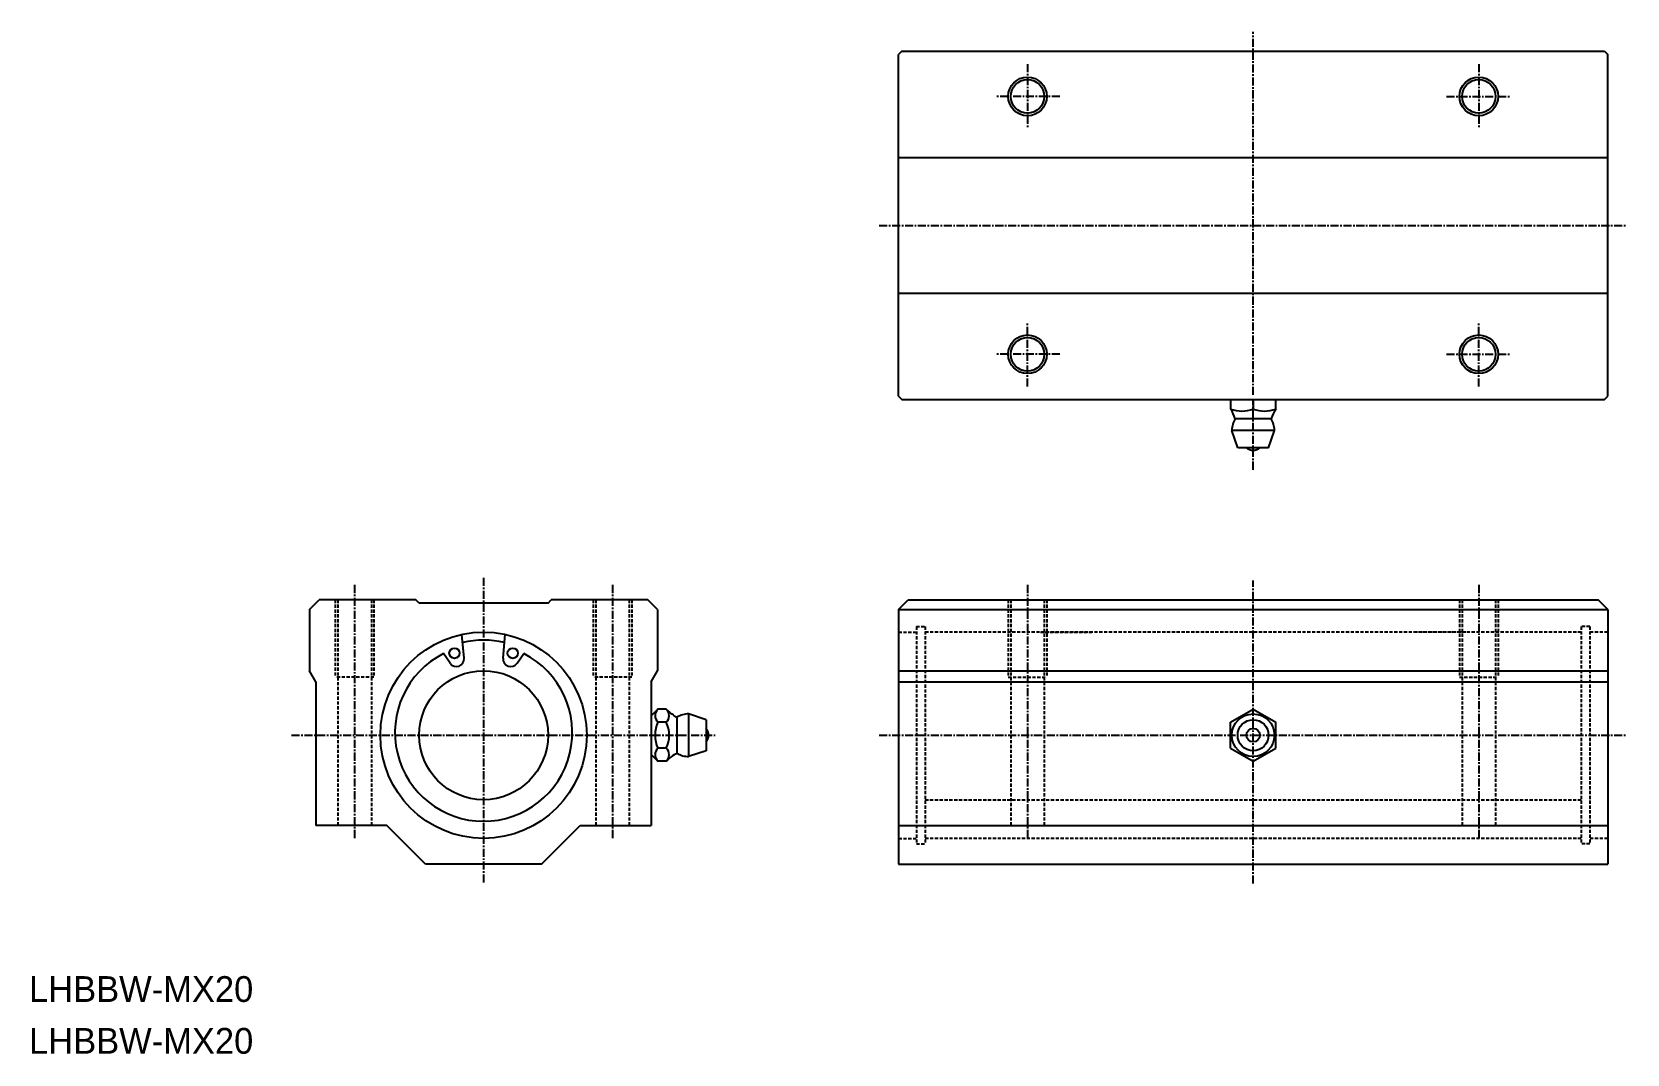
# Model space of a CAD drawing. Extents: x 421 to 668, y 4 to 163.
import ezdxf

# ---------------------------------------------------------------- set-up
doc = ezdxf.new("R2010")
doc.units = 0
doc.linetypes.add('CENTER', pattern=[2, 1.25, -0.25, 0.25, -0.25])
doc.linetypes.add('DASHED', pattern=[0.75, 0.5, -0.25])
doc.layers.get('0').update_dxf_attribs({"linetype": 'CONTINUOUS'})
doc.layers.add('CENTER', color=1, linetype='CENTER')

msp = doc.modelspace()

# ---------------------------------------------------------------- linework, layer by layer
at = {"color": 7, "linetype": 'CONTINUOUS'}
for p, q in [((555.86, 159.56), (555.36, 159.06)), ((555.36, 106.06), (555.36, 159.06)), ((555.86, 159.56), (664.86, 159.56)), ((664.86, 159.56), (665.36, 159.06)), ((665.36, 106.06), (665.36, 159.06)), ((555.36, 143.06), (665.36, 143.06)), ((555.36, 122.06), (665.36, 122.06)), ((555.36, 106.06), (555.86, 105.56)), ((555.86, 105.56), (664.86, 105.56)), ((606.86, 105.56), (606.86, 104.08)), ((610.36, 105.56), (610.36, 104.08)), ((613.86, 104.08), (613.86, 105.56)), ((664.86, 105.56), (665.36, 106.06)), ((613.16, 102.56), (607.56, 102.56)), ((607.96, 98.06), (607.06, 100.76)), ((613.66, 100.76), (607.06, 100.76)), ((612.76, 98.06), (613.66, 100.76)), ((609.31, 98.06), (607.96, 98.06)), ((611.41, 98.06), (609.31, 98.06)), ((612.76, 98.06), (611.41, 98.06)), ((463.99, 72.98), (465.49, 74.48)), ((480.49, 74.48), (465.49, 74.48)), ((480.99, 73.98), (480.49, 74.48)), ((500.99, 73.98), (501.49, 74.48)), ((516.49, 74.48), (501.49, 74.48)), ((517.99, 72.98), (516.49, 74.48)), ((555.36, 72.98), (556.86, 74.48)), ((556.86, 74.48), (663.86, 74.48)), ((665.36, 72.98), (663.86, 74.48)), ((463.99, 72.98), (463.99, 63.48)), ((500.99, 73.98), (480.99, 73.98)), ((517.99, 72.98), (517.99, 63.48)), ((555.36, 72.98), (555.36, 33.48)), ((555.36, 72.98), (665.36, 72.98)), ((665.36, 72.98), (665.36, 33.48)), ((487.97, 65.44), (487.64, 69.12)), ((494.01, 65.44), (494.33, 69.12)), ((485.79, 64.64), (484.75, 66.13)), ((496.18, 64.64), (497.23, 66.13)), ((464.99, 61.74), (463.99, 63.48)), ((516.99, 61.74), (517.99, 63.48)), ((555.36, 63.48), (665.36, 63.48)), ((464.99, 61.74), (464.99, 39.48)), ((516.99, 61.74), (516.99, 39.48)), ((555.36, 61.74), (665.36, 61.74)), ((606.86, 55.5), (610.36, 57.52)), ((610.36, 57.52), (613.86, 55.5)), ((606.86, 51.46), (606.86, 55.5)), ((613.86, 51.46), (613.86, 55.5)), ((606.86, 51.46), (610.36, 49.44)), ((610.36, 49.44), (613.86, 51.46)), ((475.99, 39.48), (464.99, 39.48)), ((481.99, 33.48), (475.99, 39.48)), ((499.99, 33.48), (505.99, 39.48)), ((505.99, 39.48), (516.99, 39.48)), ((555.36, 39.48), (665.36, 39.48)), ((499.99, 33.48), (481.99, 33.48)), ((555.36, 33.48), (665.36, 33.48))]:
    msp.add_line(p, q, dxfattribs=at)
at = {"color": 3, "linetype": 'DASHED'}
for p, q in [((467.99, 74.48), (467.99, 62.48)), ((468.39, 74.48), (468.39, 39.48)), ((473.59, 74.48), (473.59, 39.48)), ((473.99, 74.48), (473.99, 62.48)), ((507.99, 74.48), (507.99, 62.48)), ((508.39, 74.48), (508.39, 39.48)), ((513.59, 74.48), (513.59, 39.48)), ((513.99, 74.48), (513.99, 62.48)), ((572.36, 74.48), (572.36, 62.48)), ((572.76, 74.48), (572.76, 39.48)), ((577.96, 74.48), (577.96, 39.48)), ((578.36, 74.48), (578.36, 62.48)), ((642.36, 74.48), (642.36, 62.48)), ((642.76, 74.48), (642.76, 39.48)), ((647.96, 74.48), (647.96, 39.48)), ((648.36, 74.48), (648.36, 62.48)), ((555.36, 69.48), (558.13, 69.48)), ((558.13, 70.33), (559.48, 70.33)), ((558.13, 70.33), (558.13, 36.63)), ((559.48, 70.33), (559.48, 36.63)), ((661.24, 69.48), (559.48, 69.48)), ((661.24, 70.33), (661.24, 36.63)), ((662.59, 70.33), (661.24, 70.33)), ((662.59, 70.33), (662.59, 36.63)), ((665.36, 69.48), (662.59, 69.48)), ((473.99, 62.48), (467.99, 62.48)), ((513.99, 62.48), (507.99, 62.48)), ((559.48, 63.48), (661.24, 63.48)), ((572.36, 62.48), (578.36, 62.48)), ((642.36, 62.48), (648.36, 62.48)), ((559.48, 43.48), (661.24, 43.48)), ((555.36, 37.48), (558.13, 37.48)), ((661.24, 37.48), (559.48, 37.48)), ((665.36, 37.48), (662.59, 37.48)), ((558.13, 36.63), (559.48, 36.63)), ((662.59, 36.63), (661.24, 36.63))]:
    msp.add_line(p, q, dxfattribs=at)
at = {"color": 12, "linetype": 'CONTINUOUS'}
msp.add_line((476.74, 74.48), (476.74, 74.48), dxfattribs=at)
at = {"color": 12, "linetype": 'DASHED'}
for p, q in [((577.36, 69.48), (585.36, 69.48)), ((643.36, 69.48), (635.36, 69.48))]:
    msp.add_line(p, q, dxfattribs=at)
at = {"color": 7}
for p, q in [((518.03, 57.52), (516.99, 56.48)), ((519.33, 57.52), (518.03, 57.52)), ((519.33, 55.5), (518.03, 55.5)), ((520.99, 56.28), (520.99, 50.68)), ((525.49, 55.88), (522.79, 56.78)), ((522.79, 56.78), (522.79, 50.18)), ((525.49, 55.88), (525.49, 54.53)), ((525.49, 54.53), (525.49, 52.43)), ((525.49, 52.43), (525.49, 51.08)), ((516.99, 50.48), (518.03, 49.43)), ((519.33, 51.46), (518.03, 51.46)), ((525.49, 51.08), (522.79, 50.18)), ((519.33, 49.43), (518.03, 49.43))]:
    msp.add_line(p, q, dxfattribs=at)
at = {"color": 3, "linetype": 'CONTINUOUS'}
for centre in [(575.36, 152.56), (645.36, 152.56), (575.36, 112.56), (645.36, 112.56)]:
    msp.add_circle(centre, 3, dxfattribs=at)
at = {"color": 7, "linetype": 'CONTINUOUS'}
for centre, radius in [((575.36, 152.56), 2.6), ((645.36, 152.56), 2.6), ((575.36, 112.56), 2.6), ((645.36, 112.56), 2.6), ((490.99, 53.48), 16), ((486.47, 66.2), 0.8), ((495.51, 66.2), 0.8), ((490.99, 53.48), 10), ((610.36, 53.48), 3.3), ((610.36, 53.48), 2.4), ((610.36, 53.48), 1.05)]:
    msp.add_circle(centre, radius, dxfattribs=at)
for centre, radius, start, end in [((601.82, 100.84), 6, 16.69, 32.7324), ((608.61, 108.82), 5.06, 249.7455, 290.2545), ((608.61, 108.82), 5.06, 249.7455, 290.2545), ((612.11, 108.82), 5.06, 249.7455, 290.2545), ((612.11, 108.82), 5.06, 249.7455, 290.2545), ((618.91, 100.84), 6, 147.2676, 163.31), ((610.55, 100.76), 3.49, 148.9518, 180), ((610.17, 100.76), 3.49, 0, 31.0482), ((610.36, 99.24), 1.57, 228.2478, 311.7522), ((490.99, 53.48), 14.75, 77.3385, 102.6615), ((490.99, 53.88), 13.75, 116.9844, 63.0157), ((486.77, 65.33), 1.2, 214.9881, 5.0214), ((495.2, 65.33), 1.2, 174.9786, 325.0119)]:
    msp.add_arc(centre, radius, start, end, dxfattribs=at)
at = {"color": 7}
for centre, radius, start, end in [((518.94, 56.51), 1.36, 131.985, 228.0149), ((518.42, 56.51), 1.36, 311.9851, 48.015), ((523.7, 61.63), 6, 225.0047, 243.126), ((522.34, 53.48), 4.76, 154.8911, 205.1089), ((515.02, 53.48), 4.76, 334.8911, 25.1089), ((522.79, 53.29), 3.49, 90, 121.0482), ((524.31, 53.48), 1.57, 318.2478, 41.7522), ((518.94, 50.45), 1.36, 131.9851, 228.0149), ((518.42, 50.45), 1.36, 311.9851, 48.0149), ((523.7, 45.32), 6, 116.874, 136.757), ((522.79, 53.67), 3.49, 238.9518, 270)]:
    msp.add_arc(centre, radius, start, end, dxfattribs=at)
at = {"layer": 'CENTER', "color": 1, "linetype": 'CENTER'}
for p, q in [((610.36, 106.25), (610.36, 162.56)), ((575.36, 157.56), (575.36, 147.56)), ((645.36, 157.56), (645.36, 147.56)), ((580.36, 152.56), (570.36, 152.56)), ((640.36, 152.56), (650.36, 152.56)), ((552.36, 132.56), (668.36, 132.56)), ((575.36, 107.56), (575.36, 117.56)), ((645.36, 107.56), (645.36, 117.56)), ((580.36, 112.56), (570.36, 112.56)), ((640.36, 112.56), (650.36, 112.56)), ((610.36, 94.66), (610.36, 105.56)), ((470.99, 76.78), (470.99, 37.31)), ((490.99, 77.88), (490.99, 30.48)), ((510.99, 76.78), (510.99, 37.31)), ((575.36, 76.78), (575.36, 37.31)), ((610.36, 30.48), (610.36, 77.48)), ((645.36, 76.78), (645.36, 37.31)), ((461.19, 53.48), (526.89, 53.48)), ((552.36, 53.48), (668.36, 53.48))]:
    msp.add_line(p, q, dxfattribs=at)

# ---------------------------------------------------------------- texts
at = {"color": 7, "linetype": 'CONTINUOUS'}
for p in [(420.49, 12.11), (420.49, 4.08)]:
    msp.add_text('LHBBW-MX20', height=4, dxfattribs=at).set_placement(p)

doc.saveas('drawing.dxf')
